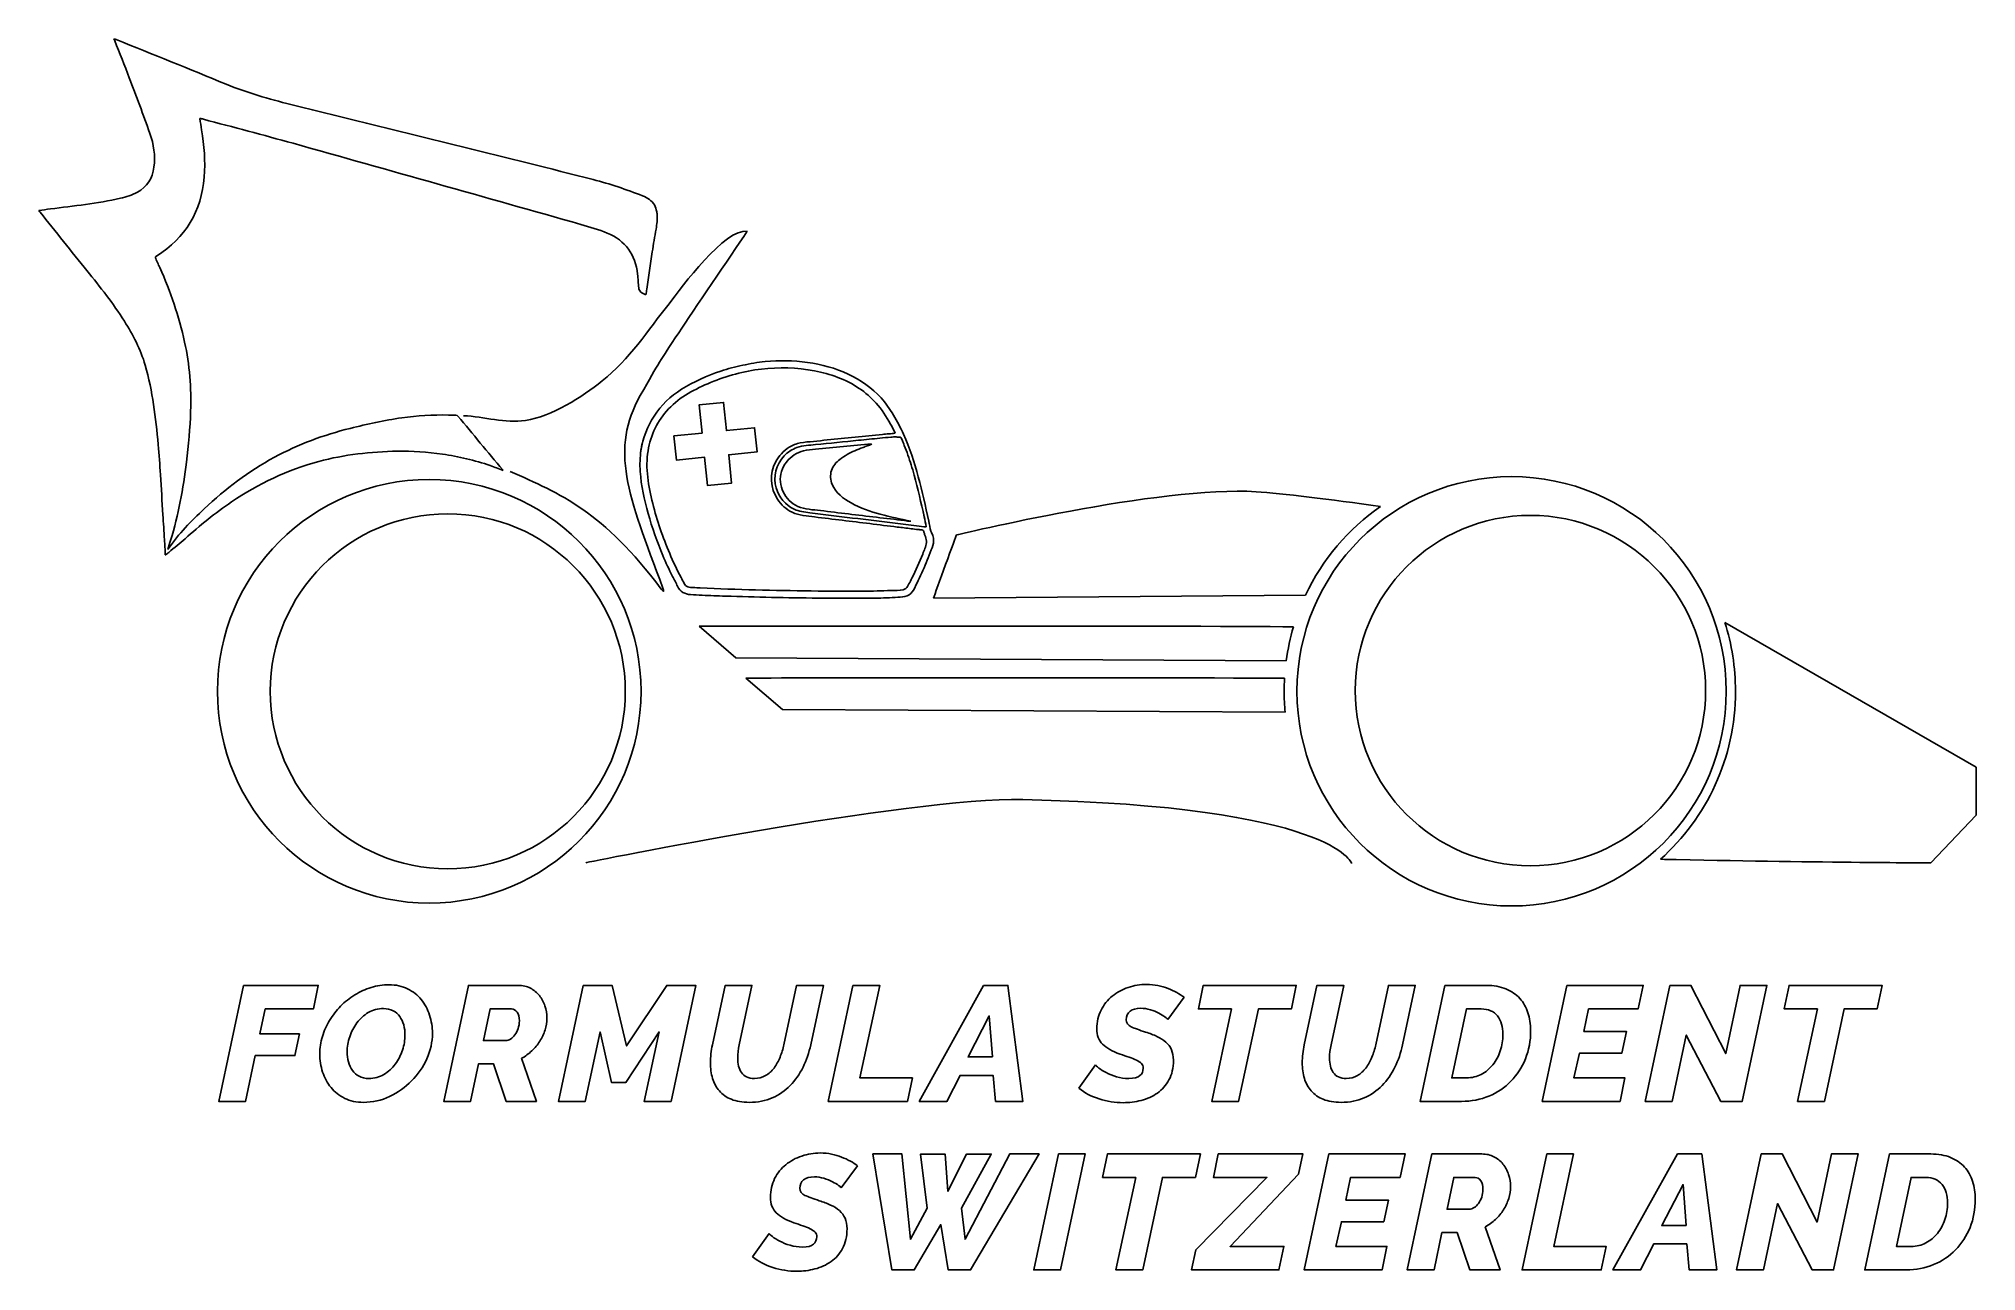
# Model space of a CAD drawing. Extents: x 6.1 to 68.9, y -50.5 to -10.6.
import ezdxf

# ---------------------------------------------------------------- set-up
doc = ezdxf.new("R2010")
doc.units = 0
doc.layers.get('0').update_dxf_attribs({"linetype": 'CONTINUOUS'})

msp = doc.modelspace()

# ---------------------------------------------------------------- linework, layer by layer
at = {"color": 7}
for points in [[(26.146057, -16.249781), (26.146057, -16.514396)], [(10.223137, -27.306097), (10.211632, -27.306097), (10.211632, -27.306097)], [(47.158453, -28.61654), (35.107021, -28.717303)], [(60.741549, -29.500774), (68.889101, -34.1925), (68.889101, -35.742774), (67.416465, -37.292979)], [(46.53033, -30.739382), (28.699048, -30.64341), (27.504468, -29.624107)], [(46.494496, -32.40924), (30.213698, -32.321532), (29.019117, -31.302228)], [(19.232208, -45.019748), (20.031437, -41.261743), (21.645785, -41.261743)], [(27.939054, -43.183101), (28.351911, -41.261754), (29.219952, -41.261754), (28.807106, -43.183101)], [(30.257369, -43.183101), (30.664934, -41.261754), (31.532974, -41.261754), (31.12541, -43.183101)], [(47.115243, -43.183101), (47.5281, -41.261754), (48.396141, -41.261754), (47.983295, -43.183101)], [(49.433569, -43.183101), (49.841123, -41.261754), (50.709163, -41.261754), (50.30161, -43.183101)], [(52.212315, -45.019782), (50.867921, -45.019782), (51.667139, -41.261778), (51.667139, -41.261778)], [(51.667139, -41.261778), (53.011555, -41.261778)], [(21.428777, -42.023938), (20.735394, -42.023938), (20.518387, -43.05077), (21.238231, -43.05077), (21.238231, -43.05077)], [(43.219696, -41.642858), (42.690397, -42.362691)], [(52.847471, -42.023972), (52.371107, -42.023972), (51.894742, -44.257599), (52.371107, -44.257599), (52.371107, -44.257599)], [(21.756934, -43.622408), (22.238603, -45.019748), (21.259401, -45.019748), (20.846555, -43.807661), (20.354302, -43.807661), (20.100249, -45.019748), (19.232208, -45.019748), (19.232208, -45.019748)], [(39.816333, -44.596318), (40.356205, -43.839427)], [(50.455052, -50.482207), (51.254282, -46.724202), (52.86864, -46.724202)], [(66.619451, -50.482126), (65.275046, -50.482126), (66.074275, -46.724121), (66.074275, -46.724121)], [(66.074275, -46.724121), (67.418692, -46.724121)], [(32.64453, -47.105317), (32.115231, -47.82515)], [(52.651622, -47.486397), (51.95825, -47.486397), (51.741242, -48.513229), (52.461076, -48.513229), (52.461076, -48.513229)], [(67.254607, -47.486316), (66.778243, -47.486316), (66.301878, -49.719943), (66.778243, -49.719943), (66.778243, -49.719943)], [(29.241167, -50.058777), (29.781039, -49.301886)], [(52.97979, -49.084867), (53.461447, -50.482207), (52.482256, -50.482207), (52.069399, -49.27012), (51.577158, -49.27012), (51.323093, -50.482207), (50.455052, -50.482207), (50.455052, -50.482207)]]:
    msp.add_lwpolyline(points, dxfattribs=at)
for points in [[(26.691371, -23.455282), (27.606433, -23.363345), (27.514508, -22.448284), (28.298229, -22.369544), (28.390165, -23.284617), (29.305227, -23.19268), (29.383967, -23.976401), (28.468905, -24.068337), (28.56083, -24.983399), (27.777052, -25.062151), (27.685116, -24.147078), (26.770054, -24.239014), (26.691314, -23.455282), (26.691371, -23.455282)], [(18.762681, -24.869812)], [(53.833439, -24.776339)], [(19.363444, -25.980087)], [(54.44441, -26.032795)], [(47.158453, -28.61654)], [(60.741549, -29.500774)], [(46.53033, -30.739382)], [(46.494496, -32.40924)], [(12.743101, -41.261743), (15.167273, -41.261743), (15.008481, -42.023938), (13.447068, -42.023938), (13.277692, -42.833763), (14.558578, -42.833763), (14.410382, -43.53772), (13.124192, -43.53772), (12.811912, -45.019748), (11.943871, -45.019748), (12.743101, -41.261743)], [(23.747012, -41.261743), (24.689156, -41.261743), (25.154936, -43.225439), (26.457003, -41.261743), (27.399147, -41.261743), (26.599918, -45.019748), (25.726585, -45.019748), (26.20823, -42.770233), (25.133767, -44.40576), (24.667987, -44.40576), (24.29748, -42.770233), (23.815823, -45.019748), (22.947782, -45.019748), (23.747012, -41.261743)], [(32.490927, -41.261743), (33.358968, -41.261743), (32.71853, -44.257564), (34.417566, -44.257564), (34.258774, -45.019748), (31.691697, -45.019748), (32.490927, -41.261743)], [(36.725192, -41.261801), (37.513837, -41.261801), (38.000786, -45.019805), (37.111576, -45.019805), (37.03218, -44.178214), (35.963009, -44.178214), (35.534275, -45.019805), (34.639773, -45.019805), (36.725192, -41.261801)], [(44.759859, -42.023926), (43.685395, -42.023926), (43.844187, -41.261731), (46.855874, -41.261731), (46.697082, -42.023926), (45.627911, -42.023926), (44.987462, -45.019736), (44.11941, -45.019736), (44.759859, -42.023926)], [(55.626216, -41.261743), (58.098031, -41.261743), (57.933947, -42.023938), (56.330184, -42.023938), (56.176684, -42.754356), (57.552855, -42.754356), (57.404648, -43.458324), (56.028489, -43.458324), (55.853808, -44.257564), (57.505213, -44.257564), (57.346432, -45.019748), (54.826975, -45.019748), (55.626216, -41.261743)], [(58.966003, -41.261743), (59.643509, -41.261743), (60.770907, -43.468908), (61.236676, -41.261743), (62.104716, -41.261743), (61.305487, -45.019748), (60.617407, -45.019748), (59.490009, -42.870798), (59.034803, -45.019748), (58.166762, -45.019748), (58.966003, -41.261743)], [(63.740118, -42.023926), (62.665643, -42.023926), (62.824435, -41.261731), (65.836121, -41.261731), (65.677341, -42.023926), (64.608158, -42.023926), (63.967709, -45.019736), (63.099669, -45.019736), (63.740118, -42.023926)], [(37.016304, -43.580116), (36.910446, -42.251587), (36.222355, -43.580116), (37.016304, -43.580116)], [(33.136702, -46.724202), (34.078847, -46.724202), (34.354081, -49.487128), (34.893965, -48.476172), (34.682238, -46.729506), (35.476187, -46.729506), (35.57146, -47.931007), (36.174851, -46.729506), (36.974092, -46.729506), (36.005486, -48.476172), (36.12722, -49.487128), (37.572191, -46.724202), (38.52492, -46.724202), (36.301889, -50.482207), (35.582044, -50.482207), (35.338564, -49.010763), (34.481108, -50.482207), (33.755982, -50.482207), (33.136702, -46.724202)], [(39.149561, -46.724202), (40.017601, -46.724202), (39.218372, -50.482207), (38.350331, -50.482207), (39.149561, -46.724202)], [(41.653049, -47.486385), (40.578585, -47.486385), (40.737377, -46.72419), (43.749064, -46.72419), (43.590272, -47.486385), (42.521101, -47.486385), (41.880652, -50.482195), (41.0126, -50.482195), (41.653049, -47.486385)], [(43.600845, -49.831104), (45.903283, -47.486328), (44.172494, -47.486328), (44.331275, -46.724133), (47.073008, -46.724133), (46.930116, -47.375178), (44.712378, -49.719954), (46.45374, -49.719954), (46.294959, -50.482138), (43.463234, -50.482138), (43.600845, -49.831104)], [(47.91453, -46.724202), (50.386345, -46.724202), (50.22226, -47.486397), (48.618498, -47.486397), (48.464998, -48.216815), (49.841169, -48.216815), (49.692961, -48.920783), (48.316802, -48.920783), (48.142122, -49.720023), (49.793526, -49.720023), (49.634746, -50.482207), (47.115289, -50.482207), (47.91453, -46.724202)], [(54.969856, -46.724202), (55.837897, -46.724202), (55.197448, -49.720023), (56.896495, -49.720023), (56.737703, -50.482207), (54.170615, -50.482207), (54.969856, -46.724202)], [(59.204122, -46.724144), (59.992778, -46.724144), (60.479727, -50.482149), (59.590506, -50.482149), (59.511121, -49.640558), (58.441938, -49.640558), (58.013216, -50.482149), (57.118702, -50.482149), (59.204122, -46.724144)], [(61.924629, -46.724202), (62.602135, -46.724202), (63.729533, -48.931367), (64.195301, -46.724202), (65.063342, -46.724202), (64.264113, -50.482207), (63.576033, -50.482207), (62.448635, -48.333257), (61.993428, -50.482207), (61.125388, -50.482207), (61.924629, -46.724202)], [(59.495233, -49.042459), (59.389375, -47.713931), (58.701296, -49.042459), (59.495233, -49.042459)]]:
    msp.add_lwpolyline(points, close=True, dxfattribs=at)
for points in [[(8.573182, -10.653381), (8.566233, -10.635778), (8.560147, -10.617819), (8.548757, -10.586571)], [(8.548757, -10.586571), (8.577635, -10.596489), (8.596158, -10.601873), (8.613945, -10.609087)], [(9.044542, -11.850004), (8.892722, -11.449124), (8.730605, -11.052144), (8.573182, -10.653381)], [(8.613945, -10.609087), (9.804194, -11.091445), (10.997217, -11.567142), (12.183497, -12.059073)], [(9.711406, -13.653632), (9.498886, -13.048986), (9.271582, -12.449438), (9.044542, -11.850004)], [(12.183497, -12.059073), (12.863592, -12.341107), (13.568446, -12.538751), (14.279271, -12.716469)], [(11.444589, -13.193294), (11.408348, -13.183572), (11.371325, -13.176784), (11.327238, -13.166982)], [(11.327238, -13.166982), (11.348833, -13.296378), (11.370071, -13.418251), (11.389399, -13.540445)], [(14.279271, -12.716469), (16.144945, -13.182939), (18.013426, -13.638123), (19.880147, -14.100474)], [(9.84498, -14.750311), (9.897868, -14.372821), (9.83535, -14.006306), (9.711406, -13.653632)], [(11.389399, -13.540445), (11.46952, -14.047218), (11.51508, -14.556164), (11.473949, -15.069448)], [(14.348945, -13.975323), (13.383618, -13.704668), (12.412907, -13.453238), (11.444589, -13.193294)], [(23.680536, -16.605493), (20.5707, -15.726418), (17.460703, -14.847747), (14.348945, -13.975323)], [(19.880147, -14.100474), (21.278741, -14.446867), (22.67753, -14.792558), (24.073777, -15.148534)], [(9.306189, -15.559331), (9.626523, -15.383293), (9.795059, -15.106598), (9.84498, -14.750311)], [(8.756745, -15.756447), (8.948027, -15.713993), (9.133464, -15.654248), (9.306189, -15.559331)], [(11.473949, -15.069448), (11.385004, -16.179359), (10.865139, -17.030579), (9.930968, -17.631969)], [(24.073777, -15.148534), (24.618884, -15.287537), (25.15053, -15.473964), (25.675963, -15.676004)], [(25.675963, -15.676004), (25.753737, -15.705917), (25.828749, -15.74799), (25.897434, -15.795575)], [(6.110733, -16.151563), (6.241475, -16.134144), (6.363693, -16.117082), (6.486118, -16.101666)], [(6.153865, -16.208984), (6.141002, -16.192969), (6.129152, -16.176137), (6.110733, -16.151563)], [(7.673698, -18.101131), (7.167168, -17.470358), (6.66043, -16.839746), (6.153865, -16.208984)], [(6.486118, -16.101666), (7.245954, -16.006036), (8.007677, -15.922694), (8.756745, -15.756447)], [(25.897434, -15.795575), (26.035494, -15.89132), (26.107631, -16.03015), (26.133057, -16.194684)], [(26.133057, -16.194684), (26.135933, -16.213276), (26.141685, -16.23143), (26.146057, -16.249781)], [(24.530755, -16.883315), (24.256476, -16.768875), (23.967356, -16.686568), (23.680536, -16.605493)], [(25.515123, -18.215721), (25.447589, -17.579839), (25.118661, -17.128544), (24.530755, -16.883315)], [(26.113383, -16.75225), (26.072771, -16.999677), (26.027671, -17.246413), (25.989704, -17.494231)], [(26.146057, -16.514396), (26.135358, -16.5937), (26.126384, -16.673315), (26.113383, -16.75225)], [(26.532407, -19.171418), (26.948957, -18.639461), (28.337484, -16.71739), (29.069881, -16.825779)], [(29.069881, -16.825779), (28.48492, -17.681348), (27.3254, -19.390784), (26.846401, -20.112113)], [(25.989704, -17.494231), (25.927923, -17.897343), (25.870398, -18.301099), (25.810917, -18.70458)], [(8.884278, -19.73613), (8.520524, -19.161765), (8.098624, -18.63028), (7.673698, -18.101131)], [(9.930968, -17.631969), (9.915137, -17.642162), (9.899824, -17.653138), (9.880703, -17.666173)], [(9.880703, -17.666173), (9.931773, -17.779578), (9.982303, -17.890613), (10.031867, -18.002084)], [(10.031867, -18.002084), (10.378075, -18.780674), (10.657279, -19.581537), (10.837458, -20.415649)], [(25.551249, -18.662264), (25.533071, -18.514172), (25.530885, -18.364193), (25.515123, -18.215721)], [(25.619819, -18.793364), (25.584843, -18.762404), (25.557001, -18.708871), (25.551249, -18.662264)], [(25.784455, -18.881849), (25.72555, -18.851614), (25.663883, -18.832423), (25.619819, -18.793364)], [(25.810917, -18.70458), (25.802633, -18.760989), (25.794119, -18.817352), (25.784455, -18.881849)], [(24.365452, -21.67585), (25.246263, -20.976403), (25.84695, -20.046753), (26.532407, -19.171418)], [(9.55946, -21.164142), (9.412737, -20.65034), (9.168048, -20.184203), (8.884278, -19.73613)], [(10.837458, -20.415649), (10.996883, -21.153638), (11.062795, -21.899024), (11.032848, -22.653936)], [(26.846401, -20.112113), (26.207816, -21.073735), (26.242228, -21.022366), (25.602573, -22.148268)], [(9.981912, -23.739087), (9.902792, -22.870805), (9.799983, -22.006411), (9.55946, -21.164142)], [(29.524328, -21.290628), (28.960111, -21.358185), (28.405697, -21.508049), (27.881368, -21.726426)], [(28.207098, -21.356597), (28.44058, -21.27994), (28.679792, -21.220286), (28.919798, -21.167904)], [(28.919798, -21.167904), (29.160252, -21.11543), (29.401857, -21.070134), (29.647213, -21.048367)], [(31.244406, -21.347854), (30.679131, -21.240984), (30.095413, -21.222242), (29.524328, -21.290628)], [(29.647213, -21.048367), (30.551172, -20.968154), (31.505903, -21.065199), (32.335851, -21.452215)], [(21.880878, -22.956954), (22.73196, -22.823197), (23.713279, -22.193736), (24.365452, -21.67585)], [(26.046723, -22.815869), (26.277663, -22.462446), (26.580383, -22.170404), (26.937693, -21.946367)], [(27.881368, -21.726426), (27.384893, -21.933205), (26.889326, -22.184739), (26.517048, -22.581477)], [(26.937693, -21.946367), (27.331671, -21.699343), (27.765616, -21.501549), (28.207098, -21.356597)], [(32.692, -21.915441), (32.258514, -21.623341), (31.755838, -21.444553), (31.244406, -21.347854)], [(32.335851, -21.452215), (32.738215, -21.63985), (33.102705, -21.898747), (33.402675, -22.226847)], [(33.241847, -22.39184), (33.078832, -22.211327), (32.893682, -22.05135), (32.692, -21.915441)], [(25.602573, -22.148268), (24.619068, -23.879414), (25.183848, -25.351697), (26.336718, -28.386544)], [(26.517048, -22.581477), (26.167629, -22.953848), (25.933848, -23.431052), (25.852542, -23.935086)], [(33.70842, -23.071337), (33.569302, -22.83377), (33.427112, -22.596974), (33.241847, -22.39184)], [(33.402675, -22.226847), (33.556635, -22.395234), (33.686239, -22.583905), (33.803348, -22.779283)], [(11.032848, -22.653936), (11.010954, -23.205831), (10.968719, -23.75577), (10.898872, -24.303408)], [(13.745888, -24.14901), (14.522843, -23.727697), (15.344473, -23.423965), (16.20125, -23.211353)], [(16.20125, -23.211353), (16.753306, -23.074443), (17.308952, -22.954791), (17.871328, -22.869654)], [(17.871328, -22.869654), (18.37267, -22.793721), (18.877716, -22.76818), (19.384638, -22.781296)], [(19.384638, -22.781296), (19.465138, -22.783367), (19.5458, -22.782792), (19.626059, -22.788314)], [(19.626059, -22.788314), (19.649483, -22.789925), (19.678855, -22.80235), (19.693536, -22.819838)], [(19.693536, -22.819838), (20.177574, -23.397159), (20.660163, -23.975745), (21.142855, -24.554217)], [(19.875579, -22.801602), (20.541247, -22.830998), (21.225749, -23.059913), (21.880878, -22.956954)], [(25.624145, -23.922316), (25.686122, -23.528339), (25.828404, -23.149962), (26.046723, -22.815869)], [(33.860183, -23.36353), (33.809883, -23.266002), (33.763909, -23.166115), (33.70842, -23.071337)], [(33.803348, -22.779283), (33.923426, -22.979619), (34.033184, -23.185927), (34.129262, -23.39885)], [(10.054992, -24.713676), (10.033777, -24.388545), (10.011468, -24.063413), (9.981912, -23.739087)], [(25.624145, -23.922316), (25.717266, -23.330292), (25.581565, -24.193075), (25.624145, -23.922316)], [(29.980076, -24.302441), (30.083321, -24.109686), (30.245174, -23.936674), (30.430577, -23.820761)], [(30.67706, -23.833279), (30.519557, -23.888618), (30.377481, -23.981118), (30.2638, -24.103439)], [(30.430577, -23.820761), (30.538528, -23.753273), (30.658629, -23.706125), (30.783619, -23.68193)], [(31.27341, -23.739789), (31.073936, -23.759934), (30.867859, -23.766239), (30.67706, -23.833279)], [(30.783619, -23.68193), (30.923877, -23.65479), (31.069645, -23.648025), (31.211651, -23.633471)], [(31.211651, -23.633471), (31.811292, -23.572035), (32.411163, -23.51291), (33.010918, -23.452751)], [(32.674132, -23.598968), (32.207191, -23.645621), (31.740295, -23.692642), (31.27341, -23.739789)], [(33.090452, -23.716929), (32.485335, -23.777721), (31.879171, -23.829183), (31.273617, -23.88558)], [(32.553687, -23.93695), (32.640848, -23.898512), (32.729391, -23.86318), (32.818463, -23.829425)], [(33.366779, -23.530053), (33.135886, -23.552913), (32.905003, -23.5759), (32.674132, -23.598968)], [(32.818463, -23.829425), (32.863873, -23.812213), (32.90949, -23.795531), (32.955131, -23.778929)], [(32.955131, -23.778929), (32.979153, -23.770197), (33.003198, -23.761499), (33.027221, -23.752767)], [(33.010918, -23.452751), (33.155605, -23.438243), (33.300292, -23.423735), (33.444979, -23.409216)], [(33.027221, -23.752767), (33.039232, -23.748395), (33.051243, -23.744023), (33.063243, -23.739639)], [(33.090452, -23.716929), (33.061793, -23.719805), (33.090982, -23.720978), (33.090452, -23.716929)], [(33.063243, -23.739639), (33.078591, -23.734037), (33.092983, -23.736188), (33.090452, -23.716929)], [(33.717015, -23.495457), (33.600262, -23.506951), (33.483521, -23.51849), (33.366779, -23.530053)], [(33.444979, -23.409216), (33.514734, -23.402221), (33.584489, -23.395226), (33.654243, -23.388219)], [(33.654243, -23.388219), (33.722353, -23.381374), (33.793753, -23.380074), (33.860183, -23.36353)], [(33.889279, -23.489049), (33.831087, -23.485713), (33.774862, -23.489751), (33.717015, -23.495457)], [(33.970516, -23.494042), (33.94341, -23.492834), (33.916362, -23.490602), (33.889279, -23.489049)], [(34.026603, -23.499749), (34.009437, -23.492455), (33.988544, -23.494848), (33.970516, -23.494042)], [(34.094183, -23.612705), (34.079445, -23.577822), (34.065582, -23.516339), (34.026603, -23.499749)], [(34.157046, -23.766308), (34.136648, -23.714881), (34.115697, -23.663672), (34.094183, -23.612705)], [(34.129262, -23.39885), (34.532155, -24.291695), (34.737968, -25.262016), (34.945737, -26.214215)], [(34.272948, -24.076886), (34.236339, -23.972616), (34.197774, -23.869036), (34.157046, -23.766308)], [(10.898872, -24.303408), (10.789298, -25.162601), (10.640654, -26.014316), (10.38377, -26.843827)], [(11.471717, -25.817811), (12.160499, -25.167433), (12.91158, -24.601387), (13.745888, -24.14901)], [(15.18269, -24.283964), (14.164578, -24.556978), (13.228784, -25.007514), (12.35613, -25.594844)], [(17.728827, -23.949859), (16.868506, -23.970108), (16.016561, -24.060307), (15.18269, -24.283964)], [(19.189847, -24.047076), (18.705383, -23.97517), (18.218273, -23.938354), (17.728827, -23.949859)], [(20.739536, -24.418227), (20.235858, -24.241165), (19.717363, -24.125425), (19.189847, -24.047076)], [(21.156811, -24.576651), (21.013688, -24.522118), (20.87778, -24.466779), (20.739536, -24.418227)], [(25.599432, -24.608002), (25.584073, -24.379525), (25.588525, -24.148792), (25.624145, -23.922316)], [(25.852542, -23.935086), (25.760214, -24.507414), (25.864588, -25.089003), (26.003096, -25.644948)], [(30.043065, -25.507463), (29.815405, -25.15778), (29.781971, -24.672292), (29.980076, -24.302441)], [(30.2638, -24.103439), (30.004489, -24.382458), (29.895077, -24.774882), (30.006468, -25.142571)], [(30.588771, -24.068567), (30.398547, -24.192752), (30.247084, -24.388498), (30.179285, -24.605644)], [(30.888902, -23.937238), (30.782687, -23.96493), (30.680753, -24.008511), (30.588771, -24.068567)], [(31.273617, -23.88558), (31.144773, -23.89758), (31.014605, -23.904472), (30.888902, -23.937238)], [(31.794103, -24.580586), (31.840917, -24.426707), (31.941897, -24.313774), (32.066783, -24.216878)], [(32.066783, -24.216878), (32.215348, -24.10161), (32.382067, -24.012619), (32.553687, -23.93695)], [(34.475597, -24.723524), (34.414563, -24.506022), (34.347811, -24.290062), (34.272948, -24.076886)], [(10.133088, -26.01075), (10.106511, -25.578392), (10.083202, -25.145919), (10.054992, -24.713676)], [(11.899987, -31.732505), (11.899987, -27.944874), (14.97505, -24.869812), (18.762681, -24.869812)], [(18.762681, -24.869812), (22.550242, -24.869812), (25.625375, -27.944874), (25.625375, -31.732505)], [(21.142855, -24.554217), (21.147192, -24.559394), (21.150103, -24.565722), (21.156811, -24.576651)], [(26.277295, -28.419218), (24.401198, -25.907711), (23.017698, -25.326421), (21.382619, -24.606783)], [(25.855326, -25.971356), (25.729082, -25.524134), (25.630645, -25.072563), (25.599432, -24.608002)], [(30.179285, -24.605644), (30.038026, -25.058055), (30.282715, -25.546442), (30.708434, -25.738886)], [(31.820266, -25.026612), (31.763247, -24.884502), (31.749222, -24.728092), (31.794103, -24.580586)], [(32.433252, -25.627472), (32.179452, -25.485983), (31.932071, -25.305297), (31.820266, -25.026612)], [(34.803087, -26.073946), (34.698046, -25.622778), (34.600806, -25.169711), (34.475597, -24.723524)], [(35.846811, -26.666335), (35.846811, -26.666335), (42.473672, -25.062103), (45.556998, -25.264672)], [(46.877343, -31.732505), (46.877343, -27.893277), (49.99428, -24.776339), (53.833439, -24.776339)], [(53.833439, -24.776339), (57.672667, -24.776339), (60.789604, -27.893277), (60.789604, -31.732505)], [(12.35613, -25.594844), (11.823655, -25.953225), (11.334233, -26.365449), (10.851034, -26.785956)], [(26.003096, -25.644948), (26.141329, -26.199777), (26.332151, -26.740305), (26.553645, -27.267072)], [(30.006468, -25.142571), (30.097875, -25.444278), (30.29873, -25.70268), (30.58953, -25.832652)], [(30.520511, -25.928891), (30.327389, -25.834711), (30.160324, -25.687574), (30.043065, -25.507463)], [(30.708434, -25.738886), (30.937464, -25.84242), (31.195176, -25.846147), (31.440808, -25.875428)], [(34.368704, -26.217644), (33.708052, -26.080631), (33.029844, -25.960081), (32.433252, -25.627472)], [(34.803087, -26.073946), (34.710575, -25.676587), (34.828087, -26.1813), (34.803087, -26.073946)], [(45.556998, -25.264672), (46.39783, -25.31988), (47.942271, -25.513699), (49.582615, -25.740435)], [(10.185838, -26.819666), (10.169121, -26.549989), (10.149666, -26.280427), (10.133088, -26.01075)], [(10.314821, -27.108787), (10.643553, -26.627418), (11.050266, -26.215654), (11.471717, -25.817811)], [(13.611095, -31.732505), (13.611095, -28.557651), (16.188589, -25.980087), (19.363444, -25.980087)], [(19.363444, -25.980087), (22.538228, -25.980087), (25.115792, -28.557651), (25.115792, -31.732505)], [(26.332392, -27.335021), (26.145747, -26.890755), (25.986253, -26.435123), (25.855326, -25.971356)], [(31.251585, -26.082311), (31.003791, -26.051834), (30.748472, -26.040064), (30.520511, -25.928891)], [(30.58953, -25.832652), (30.749703, -25.904248), (30.918561, -25.927614), (31.091148, -25.948623)], [(31.091148, -25.948623), (31.322882, -25.976833), (31.554627, -26.00487), (31.786372, -26.03292)], [(33.040429, -26.299502), (32.444251, -26.226261), (31.847751, -26.15562), (31.251585, -26.082311)], [(31.440808, -25.875428), (31.7424, -25.911369), (32.043727, -25.949301), (32.345343, -25.985036)], [(31.786372, -26.03292), (32.709338, -26.144645), (33.632234, -26.257003), (34.555165, -26.369073)], [(32.345343, -25.985036), (32.950114, -26.056677), (33.554909, -26.128112), (34.159716, -26.199455)], [(33.928787, -26.4085), (33.63266, -26.372214), (33.336544, -26.335881), (33.040429, -26.299502)], [(34.159716, -26.199455), (34.227653, -26.207473), (34.300594, -26.224489), (34.368704, -26.217644)], [(34.868067, -26.402759), (34.846599, -26.293128), (34.828432, -26.182795), (34.803087, -26.073946)], [(34.945737, -26.214215), (34.969714, -26.324111), (34.983658, -26.440128), (35.0193, -26.546906)], [(49.582615, -25.740435), (48.544353, -26.468419), (47.704008, -27.459459), (47.158453, -28.61654)], [(48.767408, -31.709727), (48.767408, -28.57654), (51.311222, -26.032795), (54.44441, -26.032795)], [(54.44441, -26.032795), (57.577597, -26.032795), (60.121342, -28.57654), (60.121342, -31.709727)], [(10.211632, -27.306097), (10.20313, -27.143992), (10.195882, -26.981772), (10.185838, -26.819666)], [(10.38377, -26.843827), (10.355019, -26.936672), (10.323208, -27.028482), (10.288543, -27.133868)], [(10.851034, -26.785956), (10.678954, -26.935752), (10.504193, -27.082325), (10.329754, -27.229359)], [(34.378966, -26.463345), (34.228884, -26.445259), (34.078835, -26.426885), (33.928787, -26.4085)], [(34.604131, -26.490243), (34.529061, -26.481373), (34.454013, -26.472388), (34.378966, -26.463345)], [(34.555165, -26.369073), (34.658503, -26.381613), (34.763993, -26.401701), (34.868067, -26.402759)], [(34.720619, -26.503934), (34.681916, -26.498573), (34.642926, -26.494834), (34.604131, -26.490243)], [(34.774508, -26.530223), (34.762106, -26.509825), (34.742731, -26.506995), (34.720619, -26.503934)], [(34.752603, -27.283341), (34.800015, -27.164402), (34.858035, -27.042656), (34.87107, -26.913869)], [(34.806538, -26.622597), (34.795355, -26.593662), (34.790477, -26.556512), (34.774508, -26.530223)], [(34.842514, -26.720205), (34.83094, -26.687474), (34.819056, -26.654983), (34.806538, -26.622597)], [(34.87107, -26.913869), (34.878099, -26.844505), (34.865559, -26.785324), (34.842514, -26.720205)], [(35.0193, -26.546906), (35.035821, -26.596377), (35.067943, -26.63875), (35.083383, -26.687911)], [(35.107014, -26.85043), (35.105507, -26.956115), (35.06509, -27.055404), (35.02878, -27.152977)], [(35.083383, -26.687911), (35.099386, -26.738878), (35.107785, -26.797082), (35.107014, -26.85043)], [(35.495423, -27.622375), (35.674242, -27.132793), (35.846811, -26.666335), (35.846811, -26.666335)], [(10.329754, -27.229359), (10.296378, -27.257546), (10.258791, -27.280671), (10.223137, -27.306097)], [(10.288543, -27.133868), (10.303626, -27.119601), (10.310518, -27.115114), (10.314821, -27.108787)], [(26.645075, -28.006556), (26.533097, -27.786178), (26.428148, -27.562947), (26.332392, -27.335021)], [(26.553645, -27.267072), (26.665094, -27.532125), (26.784665, -27.791447), (26.921034, -28.044649)], [(34.40315, -28.062022), (34.530038, -27.807301), (34.647217, -27.547702), (34.752603, -27.283341)], [(34.900465, -27.484103), (34.809437, -27.705125), (34.709643, -27.922443), (34.606259, -28.13792)], [(35.02878, -27.152977), (34.987489, -27.263966), (34.945576, -27.374598), (34.900465, -27.484103)], [(35.107021, -28.717303), (35.131743, -28.624665), (35.316673, -28.111957), (35.495423, -27.622375)], [(26.811518, -28.329858), (26.755914, -28.222149), (26.699977, -28.114623), (26.645075, -28.006556)], [(26.921034, -28.044649), (26.955526, -28.108675), (26.990202, -28.172585), (27.024165, -28.236886)], [(27.024165, -28.236886), (27.050903, -28.287474), (27.083278, -28.327454), (27.138134, -28.348554)], [(34.305254, -28.25396), (34.33848, -28.19028), (34.37112, -28.126312), (34.40315, -28.062022)], [(34.606259, -28.13792), (34.555534, -28.243628), (34.507776, -28.352477), (34.450919, -28.455021)], [(26.336718, -28.386544), (26.384337, -28.511913), (26.357554, -28.526663), (26.277295, -28.419218)], [(26.984967, -28.528481), (26.905008, -28.481), (26.853442, -28.411084), (26.811518, -28.329858)], [(27.230116, -28.597948), (27.144542, -28.591862), (27.05937, -28.572648), (26.984967, -28.528481)], [(27.138134, -28.348554), (27.194209, -28.370137), (27.257268, -28.366985), (27.3163, -28.369815)], [(27.605029, -28.61891), (27.480051, -28.61272), (27.354934, -28.60683), (27.230116, -28.597948)], [(27.3163, -28.369815), (27.39152, -28.373428), (27.466739, -28.377006), (27.541959, -28.380549)], [(27.541959, -28.380549), (28.140576, -28.408714), (28.739353, -28.432356), (29.338419, -28.448555)], [(28.354511, -28.648409), (28.1046, -28.640827), (27.854745, -28.631301), (27.605029, -28.61891)], [(31.352933, -28.712963), (30.353183, -28.70078), (29.353881, -28.678701), (28.354511, -28.648409)], [(29.338419, -28.448555), (29.937312, -28.464754), (30.536285, -28.470611), (31.135304, -28.478986)], [(31.135304, -28.478986), (31.735934, -28.487385), (32.33638, -28.49629), (32.937068, -28.48727)], [(32.836514, -28.71691), (32.341949, -28.717128), (31.847475, -28.718992), (31.352933, -28.712963)], [(33.578978, -28.703978), (33.331528, -28.712273), (33.08409, -28.716795), (32.836514, -28.71691)], [(32.937068, -28.48727), (33.235668, -28.482794), (33.534085, -28.47206), (33.832513, -28.461671)], [(33.94853, -28.686766), (33.825449, -28.694544), (33.702231, -28.699848), (33.578978, -28.703978)], [(33.832513, -28.461671), (33.949335, -28.457598), (34.107402, -28.477088), (34.20577, -28.40005)], [(34.251951, -28.639216), (34.156851, -28.6806), (34.050315, -28.680335), (33.94853, -28.686766)], [(34.20577, -28.40005), (34.253504, -28.362659), (34.277895, -28.306377), (34.305254, -28.25396)], [(34.450919, -28.455021), (34.405911, -28.536212), (34.337399, -28.602032), (34.251951, -28.639216)], [(61.088145, -31.731741), (61.088145, -30.953479), (60.966618, -30.203689), (60.741549, -29.500774)], [(27.504468, -29.624107), (27.504468, -29.624107), (43.470961, -29.599385), (46.76644, -29.642162)], [(46.76644, -29.642162), (46.660746, -29.99737), (46.581232, -30.363897), (46.53033, -30.739382)], [(29.019117, -31.302228), (29.019117, -31.302228), (41.193813, -31.283409), (46.475677, -31.307159)], [(46.475677, -31.307159), (46.467621, -31.447575), (46.463524, -31.589172), (46.463524, -31.731741)], [(18.762681, -38.595199), (14.97505, -38.595199), (11.899987, -35.520066), (11.899987, -31.732505)], [(19.363444, -37.484854), (16.188589, -37.484854), (13.611095, -34.90729), (13.611095, -31.732505)], [(25.625375, -31.732505), (25.625375, -35.520066), (22.550242, -38.595199), (18.762681, -38.595199)], [(25.115792, -31.732505), (25.115792, -34.90729), (22.538228, -37.484854), (19.363444, -37.484854)], [(46.463524, -31.731741), (46.463524, -31.960282), (46.47401, -32.186462), (46.494496, -32.40924)], [(53.833439, -38.688601), (49.99428, -38.688601), (46.877343, -35.571663), (46.877343, -31.732505)], [(54.44441, -37.386729), (51.311222, -37.386729), (48.767408, -34.842984), (48.767408, -31.709727)], [(60.789604, -31.732505), (60.789604, -35.571663), (57.672667, -38.688601), (53.833439, -38.688601)], [(60.121342, -31.709727), (60.121342, -34.842984), (57.577597, -37.386729), (54.44441, -37.386729)], [(58.658151, -37.17541), (60.149745, -35.836941), (61.088145, -33.893959), (61.088145, -31.731741)], [(23.841238, -37.285373), (23.841238, -37.285373), (34.275559, -35.161021), (37.999176, -35.241315)], [(37.999176, -35.241315), (48.043041, -35.457885), (48.65131, -37.308245), (48.65131, -37.308245)], [(59.164052, -37.185618), (58.995303, -37.182354), (58.826553, -37.178952), (58.658151, -37.17541)], [(67.416465, -37.292979), (67.416465, -37.292979), (64.026611, -37.280757), (59.164052, -37.185618)], [(16.350275, -41.568754), (16.517834, -41.466463), (16.695149, -41.386147), (16.88222, -41.327931)], [(16.88222, -41.327931), (17.069211, -41.269704), (17.261494, -41.240597), (17.45915, -41.240597)], [(17.45915, -41.240597), (17.684924, -41.240597), (17.886054, -41.284764), (18.062552, -41.372927)], [(18.062552, -41.372927), (18.238947, -41.461171), (18.386246, -41.577613), (18.504505, -41.722254)], [(21.645785, -41.261743), (21.793992, -41.261743), (21.925402, -41.291771), (22.040118, -41.351724)], [(22.040118, -41.351724), (22.154743, -41.411768), (22.251833, -41.491164), (22.331218, -41.589912)], [(40.893442, -41.608446), (41.043387, -41.4867), (41.21541, -41.393245), (41.409511, -41.32792)], [(41.409511, -41.32792), (41.603531, -41.262663), (41.802924, -41.230001), (42.00761, -41.230001)], [(42.00761, -41.230001), (42.134636, -41.230001), (42.256382, -41.242403), (42.372824, -41.267058)], [(42.372824, -41.267058), (42.489267, -41.291783), (42.598599, -41.323536), (42.700982, -41.36232)], [(42.700982, -41.36232), (42.803284, -41.401195), (42.897648, -41.445271), (42.984154, -41.49465)], [(53.011555, -41.261778), (53.255036, -41.261778), (53.467579, -41.299744), (53.649358, -41.375585)], [(53.649358, -41.375585), (53.831045, -41.451506), (53.981001, -41.554718), (54.099261, -41.685219)], [(15.535157, -42.394456), (15.635734, -42.228646), (15.754822, -42.075146), (15.892445, -41.933969)], [(15.892445, -41.933969), (16.030056, -41.792883), (16.182635, -41.671148), (16.350275, -41.568754)], [(17.279188, -42.013365), (17.099227, -42.013365), (16.935971, -42.056612), (16.789593, -42.143037)], [(17.591469, -42.082176), (17.503225, -42.036363), (17.399105, -42.013365), (17.279188, -42.013365)], [(18.504505, -41.722254), (18.622696, -41.866987), (18.712665, -42.034545), (18.774447, -42.22508)], [(21.608738, -42.129795), (21.559278, -42.059247), (21.499326, -42.023938), (21.428777, -42.023938)], [(22.331218, -41.589912), (22.410614, -41.68874), (22.471487, -41.801627), (22.513837, -41.928665)], [(22.513837, -41.928665), (22.556175, -42.055692), (22.577344, -42.186273), (22.577344, -42.320341)], [(40.393263, -42.66969), (40.393263, -42.443905), (40.439076, -42.240957), (40.530874, -42.060984)], [(40.530874, -42.060984), (40.622592, -41.881034), (40.743417, -41.730192), (40.893442, -41.608446)], [(41.817064, -42.002769), (41.668856, -42.002769), (41.553243, -42.035443), (41.470372, -42.100699)], [(42.129344, -42.050411), (42.026961, -42.018657), (41.922921, -42.002769), (41.817064, -42.002769)], [(42.404578, -42.161561), (42.323364, -42.119211), (42.231647, -42.082165), (42.129344, -42.050411)], [(42.984154, -41.49465), (43.07058, -41.54411), (43.149067, -41.593478), (43.219696, -41.642858)], [(53.374124, -42.251576), (53.255853, -42.099894), (53.080355, -42.023972), (52.847471, -42.023972)], [(54.099261, -41.685219), (54.217429, -41.815812), (54.305672, -41.970221), (54.363911, -42.148353)], [(15.299627, -42.918463), (15.356036, -42.735027), (15.434603, -42.560358), (15.535157, -42.394456)], [(16.419086, -42.473852), (16.318521, -42.607989), (16.240862, -42.757934), (16.18619, -42.923755)], [(16.789593, -42.143037), (16.643123, -42.229555), (16.519651, -42.339796), (16.419086, -42.473852)], [(17.808487, -42.270076), (17.751998, -42.19068), (17.679631, -42.128069), (17.591469, -42.082176)], [(17.935514, -42.542664), (17.907235, -42.440361), (17.864885, -42.349472), (17.808487, -42.270076)], [(17.977864, -42.870821), (17.977864, -42.754379), (17.963713, -42.645047), (17.935514, -42.542664)], [(18.774447, -42.22508), (18.836149, -42.415637), (18.867074, -42.611464), (18.867074, -42.812594)], [(21.539927, -42.862871), (21.582277, -42.804644), (21.616677, -42.736742), (21.643138, -42.659083)], [(21.682842, -42.410322), (21.682842, -42.29388), (21.658118, -42.200424), (21.608738, -42.129795)], [(21.643138, -42.659083), (21.669611, -42.581516), (21.682842, -42.498565), (21.682842, -42.410322)], [(22.577344, -42.320341), (22.577344, -42.450923), (22.557004, -42.579698), (22.516483, -42.706725)], [(40.581162, -43.167224), (40.455861, -43.043741), (40.393263, -42.877919), (40.393263, -42.66969)], [(41.470372, -42.100699), (41.387421, -42.166024), (41.345992, -42.256833), (41.345992, -42.373276)], [(41.345992, -42.373276), (41.345992, -42.475659), (41.400652, -42.552408), (41.510064, -42.603525)], [(41.510064, -42.603525), (41.619408, -42.654711), (41.774714, -42.712017), (41.975856, -42.775536)], [(42.603062, -42.283295), (42.551877, -42.244512), (42.485711, -42.203899), (42.404578, -42.161561)], [(42.690397, -42.362691), (42.683287, -42.348632), (42.654179, -42.32217), (42.603062, -42.283295)], [(53.551439, -42.849675), (53.551439, -42.60272), (53.492303, -42.403327), (53.374124, -42.251576)], [(54.363911, -42.148353), (54.422126, -42.326577), (54.451245, -42.518043), (54.451245, -42.722648)], [(15.214938, -43.479516), (15.214938, -43.28897), (15.243149, -43.101979), (15.299627, -42.918463)], [(16.18619, -42.923755), (16.13145, -43.089657), (16.104148, -43.251912), (16.104148, -43.410704)], [(17.895822, -43.35777), (17.950482, -43.19196), (17.977864, -43.029613), (17.977864, -42.870821)], [(18.867074, -42.812594), (18.867074, -43.094938), (18.806201, -43.370172), (18.684467, -43.638296)], [(21.238231, -43.05077), (21.291166, -43.05077), (21.344089, -43.034065), (21.397023, -43.000482)], [(21.397023, -43.000482), (21.449946, -42.966991), (21.497589, -42.921098), (21.539927, -42.862871)], [(22.347106, -43.069282), (22.27474, -43.183998), (22.188314, -43.288947), (22.087749, -43.38422)], [(22.516483, -42.706725), (22.47587, -42.833763), (22.419392, -42.954658), (22.347106, -43.069282)], [(27.875546, -43.770615), (27.875546, -43.58007), (27.896716, -43.384231), (27.939054, -43.183101)], [(28.807106, -43.183101), (28.775341, -43.338418), (28.759464, -43.481322), (28.759464, -43.611823)], [(30.130342, -43.588008), (30.183265, -43.455689), (30.225615, -43.320724), (30.257369, -43.183101)], [(31.12541, -43.183101), (31.068932, -43.444276), (30.985152, -43.687745), (30.874003, -43.91353)], [(41.150154, -43.490089), (40.896089, -43.398371), (40.706371, -43.290776), (40.581162, -43.167224)], [(41.975856, -42.775536), (42.109912, -42.817886), (42.232555, -42.8647), (42.343705, -42.915805)], [(42.343705, -42.915805), (42.454867, -42.966991), (42.550139, -43.027876), (42.629535, -43.098401)], [(42.629535, -43.098401), (42.708931, -43.169042), (42.769793, -43.251901), (42.812143, -43.347174)], [(47.051735, -43.770615), (47.051735, -43.58007), (47.072905, -43.384231), (47.115243, -43.183101)], [(47.983295, -43.183101), (47.95153, -43.338418), (47.935653, -43.481322), (47.935653, -43.611823)], [(49.306531, -43.588008), (49.359454, -43.455689), (49.401804, -43.320724), (49.433569, -43.183101)], [(50.30161, -43.183101), (50.245121, -43.444276), (50.161353, -43.687745), (50.050191, -43.91353)], [(53.466739, -43.384266), (53.52316, -43.214889), (53.551439, -43.036746), (53.551439, -42.849675)], [(54.451245, -42.722648), (54.451245, -43.05436), (54.394756, -43.360451), (54.281869, -43.640965)], [(15.307565, -44.069676), (15.245783, -43.880948), (15.214938, -43.684201), (15.214938, -43.479516)], [(16.104148, -43.410704), (16.104148, -43.527147), (16.118219, -43.637479), (16.146498, -43.741519)], [(16.146498, -43.741519), (16.174697, -43.845628), (16.217047, -43.937346), (16.273536, -44.016753)], [(17.295065, -44.146426), (17.439718, -44.058263), (17.562361, -43.946205), (17.662926, -43.810319)], [(17.662926, -43.810319), (17.763491, -43.674526), (17.84107, -43.523672), (17.895822, -43.35777)], [(18.684467, -43.638296), (18.562732, -43.906512), (18.398648, -44.145598), (18.192225, -44.355495)], [(22.087749, -43.38422), (21.987184, -43.479504), (21.876863, -43.558889), (21.756934, -43.622408)], [(27.944346, -44.276099), (27.898453, -44.119125), (27.875546, -43.950577), (27.875546, -43.770615)], [(28.759464, -43.611823), (28.759464, -43.707108), (28.76914, -43.79534), (28.788583, -43.876473)], [(28.788583, -43.876473), (28.807923, -43.957687), (28.83886, -44.028235), (28.881199, -44.088199)], [(29.65927, -44.186107), (29.765128, -44.124417), (29.856846, -44.042375), (29.934504, -43.939992)], [(29.934504, -43.939992), (30.012071, -43.837689), (30.077408, -43.720327), (30.130342, -43.588008)], [(30.874003, -43.91353), (30.762853, -44.139385), (30.624321, -44.33696), (30.4585, -44.506337)], [(40.356205, -43.839427), (40.363235, -43.857121), (40.397646, -43.890624), (40.459428, -43.939992)], [(40.459428, -43.939992), (40.521118, -43.989452), (40.600514, -44.03882), (40.697604, -44.088199)], [(41.438618, -43.588008), (41.348638, -43.55806), (41.252456, -43.525409), (41.150154, -43.490089)], [(41.676806, -43.683281), (41.607995, -43.64979), (41.528599, -43.618025), (41.438618, -43.588008)], [(41.838233, -43.794431), (41.799369, -43.75391), (41.745606, -43.716852), (41.676806, -43.683281)], [(41.89646, -43.945284), (41.89646, -43.88532), (41.877028, -43.835043), (41.838233, -43.794431)], [(42.87565, -43.685927), (42.87565, -43.936517), (42.82802, -44.149061), (42.732747, -44.32373)], [(42.812143, -43.347174), (42.854481, -43.442458), (42.87565, -43.555426), (42.87565, -43.685927)], [(47.120535, -44.276099), (47.074642, -44.119125), (47.051735, -43.950577), (47.051735, -43.770615)], [(47.935653, -43.611823), (47.935653, -43.707108), (47.945329, -43.79534), (47.964772, -43.876473)], [(47.964772, -43.876473), (47.984112, -43.957687), (48.015049, -44.028235), (48.057387, -44.088199)], [(48.835459, -44.186107), (48.941328, -44.124417), (49.033034, -44.042375), (49.110693, -43.939992)], [(49.110693, -43.939992), (49.18826, -43.837689), (49.253597, -43.720327), (49.306531, -43.588008)], [(50.050191, -43.91353), (49.939042, -44.139385), (49.80051, -44.33696), (49.634688, -44.506337)], [(52.852763, -44.143792), (52.997416, -44.067962), (53.121796, -43.964751), (53.225917, -43.834157)], [(53.225917, -43.834157), (53.329968, -43.703668), (53.410261, -43.553631), (53.466739, -43.384266)], [(54.281869, -43.640965), (54.168901, -43.921492), (54.011927, -44.164144), (53.810796, -44.368749)], [(15.580153, -44.572502), (15.460156, -44.426124), (15.369255, -44.258485), (15.307565, -44.069676)], [(16.024764, -44.92184), (15.848277, -44.835426), (15.70007, -44.718972), (15.580153, -44.572502)], [(16.273536, -44.016753), (16.329934, -44.096138), (16.4023, -44.159657), (16.490544, -44.207288)], [(16.490544, -44.207288), (16.578706, -44.25493), (16.682827, -44.278745), (16.802824, -44.278745)], [(16.802824, -44.278745), (16.98626, -44.278745), (17.150344, -44.23467), (17.295065, -44.146426)], [(18.192225, -44.355495), (17.985802, -44.565484), (17.748443, -44.73394), (17.480319, -44.860967)], [(28.164011, -44.683641), (28.063446, -44.569016), (27.990171, -44.433142), (27.944346, -44.276099)], [(28.881199, -44.088199), (28.923548, -44.148232), (28.979129, -44.194966), (29.047929, -44.228457)], [(29.047929, -44.228457), (29.11674, -44.262028), (29.20052, -44.278734), (29.299348, -44.278734)], [(29.299348, -44.278734), (29.433404, -44.278734), (29.553413, -44.247889), (29.65927, -44.186107)], [(30.4585, -44.506337), (30.292597, -44.675714), (30.099405, -44.808942), (29.878924, -44.905952)], [(40.697604, -44.088199), (40.794615, -44.137648), (40.906673, -44.181723), (41.033711, -44.220518)], [(41.033711, -44.220518), (41.160738, -44.259382), (41.293057, -44.278734), (41.43068, -44.278734)], [(41.43068, -44.278734), (41.600057, -44.278734), (41.719973, -44.247889), (41.790602, -44.186107)], [(41.790602, -44.186107), (41.86114, -44.124417), (41.89646, -44.044112), (41.89646, -43.945284)], [(42.732747, -44.32373), (42.637474, -44.498399), (42.512184, -44.640485), (42.356948, -44.749806)], [(47.3402, -44.683641), (47.239635, -44.569016), (47.16636, -44.433142), (47.120535, -44.276099)], [(48.057387, -44.088199), (48.099737, -44.148232), (48.155318, -44.194966), (48.224118, -44.228457)], [(48.224118, -44.228457), (48.292929, -44.262028), (48.376709, -44.278734), (48.475537, -44.278734)], [(48.475537, -44.278734), (48.609604, -44.278734), (48.729602, -44.247889), (48.835459, -44.186107)], [(49.634688, -44.506337), (49.468786, -44.675714), (49.275594, -44.808942), (49.055113, -44.905952)], [(52.371107, -44.257599), (52.547513, -44.257599), (52.708042, -44.219725), (52.852763, -44.143792)], [(53.810796, -44.368749), (53.609654, -44.573434), (53.372295, -44.733135), (53.09889, -44.847759)], [(16.633447, -45.051525), (16.404038, -45.051525), (16.20117, -45.008346), (16.024764, -44.92184)], [(17.480319, -44.860967), (17.212114, -44.987994), (16.929862, -45.051525), (16.633447, -45.051525)], [(28.553041, -44.953582), (28.394249, -44.888338), (28.264577, -44.798357), (28.164011, -44.683641)], [(29.135263, -45.051513), (28.905854, -45.051513), (28.711833, -45.018919), (28.553041, -44.953582)], [(29.878924, -44.905952), (29.658361, -45.003042), (29.410498, -45.051513), (29.135263, -45.051513)], [(40.472659, -44.940363), (40.218594, -44.859218), (39.999769, -44.744514), (39.816333, -44.596318)], [(41.250719, -45.062098), (40.986069, -45.062098), (40.726712, -45.021496), (40.472659, -44.940363)], [(41.832941, -44.987994), (41.63884, -45.037373), (41.444739, -45.062098), (41.250719, -45.062098)], [(42.356948, -44.749806), (42.20163, -44.859218), (42.026961, -44.938626), (41.832941, -44.987994)], [(47.72923, -44.953582), (47.570438, -44.888338), (47.440765, -44.798357), (47.3402, -44.683641)], [(48.311452, -45.051513), (48.082043, -45.051513), (47.888022, -45.018919), (47.72923, -44.953582)], [(49.055113, -44.905952), (48.83455, -45.003042), (48.586686, -45.051513), (48.311452, -45.051513)], [(53.09889, -44.847759), (52.825393, -44.962476), (52.529899, -45.019782), (52.212315, -45.019782)], [(29.955708, -47.523443), (30.047426, -47.343493), (30.168251, -47.192651), (30.318277, -47.070905)], [(30.318277, -47.070905), (30.468221, -46.949159), (30.640244, -46.855704), (30.834345, -46.790379)], [(30.834345, -46.790379), (31.028365, -46.725122), (31.227758, -46.69246), (31.432444, -46.69246)], [(31.432444, -46.69246), (31.559471, -46.69246), (31.681216, -46.704862), (31.797659, -46.729517)], [(31.797659, -46.729517), (31.914101, -46.754241), (32.023433, -46.785995), (32.125816, -46.824779)], [(32.125816, -46.824779), (32.228118, -46.863654), (32.322482, -46.90773), (32.408988, -46.957109)], [(32.408988, -46.957109), (32.495414, -47.006569), (32.573901, -47.055937), (32.64453, -47.105317)], [(52.86864, -46.724202), (53.016848, -46.724202), (53.148258, -46.75423), (53.262963, -46.814183)], [(53.262963, -46.814183), (53.377587, -46.874227), (53.474689, -46.953623), (53.554074, -47.052371)], [(53.554074, -47.052371), (53.63347, -47.151199), (53.694331, -47.264086), (53.736681, -47.391124)], [(67.418692, -46.724121), (67.662172, -46.724121), (67.874715, -46.762088), (68.056494, -46.837929)], [(68.056494, -46.837929), (68.238181, -46.91385), (68.388138, -47.017062), (68.506397, -47.147563)], [(29.818097, -48.132149), (29.818097, -47.906364), (29.86391, -47.703415), (29.955708, -47.523443)], [(30.895206, -47.563158), (30.812255, -47.628483), (30.770826, -47.719292), (30.770826, -47.835735)], [(31.241898, -47.465227), (31.093691, -47.465227), (30.978077, -47.497902), (30.895206, -47.563158)], [(31.554178, -47.51287), (31.451795, -47.481116), (31.347755, -47.465227), (31.241898, -47.465227)], [(31.829412, -47.624019), (31.748199, -47.58167), (31.656481, -47.544623), (31.554178, -47.51287)], [(32.027897, -47.745754), (31.976711, -47.706971), (31.910546, -47.666358), (31.829412, -47.624019)], [(52.831583, -47.592254), (52.782134, -47.521706), (52.72217, -47.486397), (52.651622, -47.486397)], [(52.905698, -47.872781), (52.905698, -47.756338), (52.880962, -47.662883), (52.831583, -47.592254)], [(53.736681, -47.391124), (53.779031, -47.51815), (53.8002, -47.648732), (53.8002, -47.7828)], [(67.78126, -47.71392), (67.662989, -47.562238), (67.487492, -47.486316), (67.254607, -47.486316)], [(68.506397, -47.147563), (68.624565, -47.278156), (68.712809, -47.432565), (68.771047, -47.610697)], [(68.771047, -47.610697), (68.829262, -47.788921), (68.858381, -47.980387), (68.858381, -48.184992)], [(30.005996, -48.629683), (29.880695, -48.5062), (29.818097, -48.340378), (29.818097, -48.132149)], [(30.770826, -47.835735), (30.770826, -47.938117), (30.825486, -48.014867), (30.934899, -48.065984)], [(30.934899, -48.065984), (31.044242, -48.11717), (31.199548, -48.174476), (31.40069, -48.237995)], [(31.40069, -48.237995), (31.534746, -48.280345), (31.65739, -48.327159), (31.768539, -48.378264)], [(32.115231, -47.82515), (32.108121, -47.811091), (32.079013, -47.784629), (32.027897, -47.745754)], [(52.619868, -48.462941), (52.672791, -48.42945), (52.720433, -48.383557), (52.762783, -48.32533)], [(52.762783, -48.32533), (52.805121, -48.267103), (52.839533, -48.1992), (52.865983, -48.121542)], [(52.865983, -48.121542), (52.892456, -48.043975), (52.905698, -47.961024), (52.905698, -47.872781)], [(53.739327, -48.169184), (53.698715, -48.296222), (53.642237, -48.417117), (53.569962, -48.531741)], [(53.8002, -47.7828), (53.8002, -47.913382), (53.779848, -48.042157), (53.739327, -48.169184)], [(67.958575, -48.312018), (67.958575, -48.065064), (67.89944, -47.865671), (67.78126, -47.71392)], [(67.873876, -48.84661), (67.930296, -48.677233), (67.958575, -48.49909), (67.958575, -48.312018)], [(68.858381, -48.184992), (68.858381, -48.516704), (68.801892, -48.822794), (68.689005, -49.103309)], [(30.574988, -48.952548), (30.320923, -48.86083), (30.131205, -48.753235), (30.005996, -48.629683)], [(30.863453, -49.050467), (30.773472, -49.020519), (30.67729, -48.987868), (30.574988, -48.952548)], [(31.768539, -48.378264), (31.879701, -48.42945), (31.974974, -48.490334), (32.05437, -48.56086)], [(32.05437, -48.56086), (32.133766, -48.631501), (32.194627, -48.71436), (32.236977, -48.809633)], [(32.236977, -48.809633), (32.279315, -48.904917), (32.300485, -49.017885), (32.300485, -49.148386)], [(52.461076, -48.513229), (52.51401, -48.513229), (52.566933, -48.496524), (52.619868, -48.462941)], [(53.310605, -48.846679), (53.21004, -48.941963), (53.099707, -49.021348), (52.97979, -49.084867)], [(53.569962, -48.531741), (53.497596, -48.646457), (53.41117, -48.751406), (53.310605, -48.846679)], [(67.633053, -49.296501), (67.737104, -49.166012), (67.817397, -49.015975), (67.873876, -48.84661)], [(29.781039, -49.301886), (29.788069, -49.31958), (29.82248, -49.353083), (29.884262, -49.402451)], [(29.884262, -49.402451), (29.945952, -49.451911), (30.025348, -49.501279), (30.122438, -49.550658)], [(30.122438, -49.550658), (30.219449, -49.600107), (30.331507, -49.644194), (30.458546, -49.682977)], [(31.101641, -49.14574), (31.032829, -49.112249), (30.953433, -49.080483), (30.863453, -49.050467)], [(31.263067, -49.25689), (31.224203, -49.216369), (31.17044, -49.179311), (31.101641, -49.14574)], [(31.215436, -49.648566), (31.285974, -49.586876), (31.321294, -49.506571), (31.321294, -49.407743)], [(31.321294, -49.407743), (31.321294, -49.347779), (31.301862, -49.297502), (31.263067, -49.25689)], [(32.300485, -49.148386), (32.300485, -49.398976), (32.252854, -49.61152), (32.157581, -49.786189)], [(67.2599, -49.606135), (67.404552, -49.530306), (67.528933, -49.427095), (67.633053, -49.296501)], [(68.689005, -49.103309), (68.576037, -49.383836), (68.419063, -49.626488), (68.217933, -49.831093)], [(29.897493, -50.402822), (29.643428, -50.321677), (29.424603, -50.206973), (29.241167, -50.058777)], [(30.458546, -49.682977), (30.585572, -49.721853), (30.717891, -49.741193), (30.855514, -49.741193)], [(30.855514, -49.741193), (31.024891, -49.741193), (31.144807, -49.710348), (31.215436, -49.648566)], [(31.781782, -50.212265), (31.626464, -50.321677), (31.451795, -50.401085), (31.257775, -50.450453)], [(32.157581, -49.786189), (32.062308, -49.960858), (31.937019, -50.102944), (31.781782, -50.212265)], [(66.778243, -49.719943), (66.954649, -49.719943), (67.115178, -49.682068), (67.2599, -49.606135)], [(68.217933, -49.831093), (68.016791, -50.035778), (67.779431, -50.195479), (67.506026, -50.310103)], [(30.675553, -50.524557), (30.410903, -50.524557), (30.151546, -50.483955), (29.897493, -50.402822)], [(31.257775, -50.450453), (31.063674, -50.499832), (30.869573, -50.524557), (30.675553, -50.524557)], [(67.506026, -50.310103), (67.232529, -50.42482), (66.937035, -50.482126), (66.619451, -50.482126)]]:
    msp.add_open_spline(points, degree=3, dxfattribs=at)

doc.saveas('drawing.dxf')
